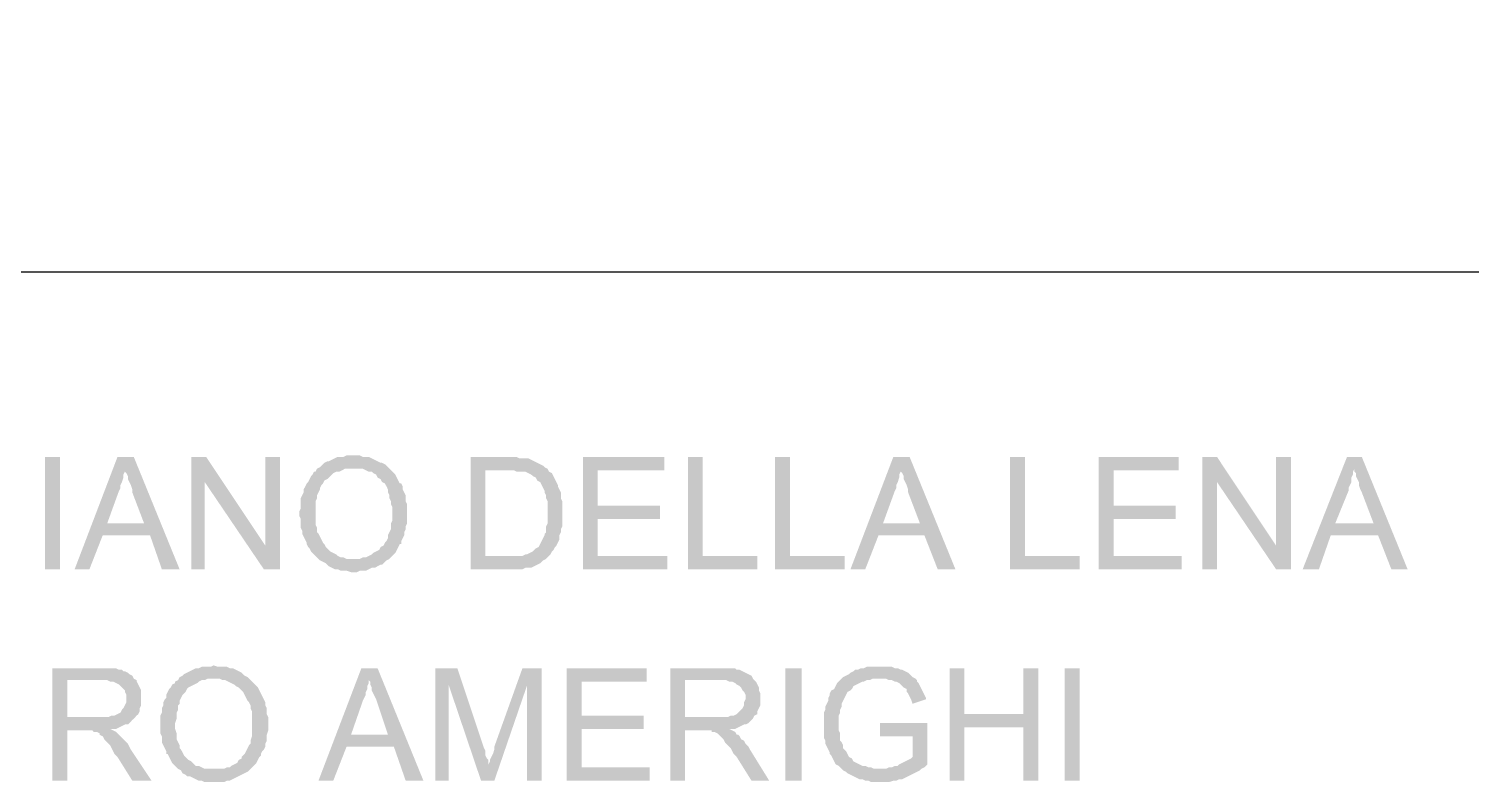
# Model space of a CAD drawing. Header units: millimetres. Extents: x -35.3 to 0.3, y 0.4 to 20.6.
# Drawn here: x -6.071 to -5.258, y 0.852 to 1.276 of the extents above; entities that cross this region are included whole.
import ezdxf

# ---------------------------------------------------------------- set-up
doc = ezdxf.new("R2010")
doc.units = ezdxf.units.MM
doc.layers.add('PDF _Immagini', color=7, linetype='Continuous')
doc.layers.add('PDF _Riempimenti solidi', color=7, linetype='Continuous')
picture_1 = doc.add_image_def('image3.png', size_in_pixel=(153, 368))

msp = doc.modelspace()

# ---------------------------------------------------------------- hatches: boundary and pattern name
at = {"layer": 'PDF _Riempimenti solidi', "transparency": 33554559}
for points in [[(-6.0535, 0.97184), (-6.0535, 1.03517), (-6.06184, 1.03517), (-6.06184, 0.97184)], [(-6.01183, 1.03517), (-6.021, 1.03517), (-6.04517, 0.97184), (-6.03683, 0.97184), (-6.02933, 0.99101), (-6.00267, 0.99101), (-6.02683, 0.99767), (-6.02017, 1.01601), (-6.01933, 1.01767), (-6.01933, 1.01934), (-6.0185, 1.02101), (-6.01767, 1.02351), (-6.01767, 1.02517), (-6.01683, 1.02684), (-6.01683, 1.02851)], [(-6.01183, 1.03517), (-6.01683, 1.02851), (-6.01683, 1.02684), (-6.016, 1.02601), (-6.01517, 1.02434), (-6.01517, 1.02267), (-6.01433, 1.02101), (-6.0135, 1.01934), (-6.01267, 1.01684), (-6.01267, 1.01517), (-6.006, 0.99767), (-6.02683, 0.99767), (-6.00267, 0.99101), (-5.996, 0.97184), (-5.986, 0.97184)], [(-5.971, 1.03517), (-5.97933, 1.03517), (-5.97933, 0.97184), (-5.97183, 0.97184), (-5.97183, 1.02101)], [(-5.971, 1.03517), (-5.97183, 1.02101), (-5.9385, 0.97184), (-5.93767, 0.98517)], [(-5.92933, 1.03517), (-5.93767, 1.03517), (-5.93767, 0.98517), (-5.9385, 0.97184), (-5.92933, 0.97184)], [(-5.88767, 1.03601), (-5.89183, 1.03601), (-5.8935, 1.03517), (-5.89683, 1.03517), (-5.8985, 1.03434), (-5.90017, 1.03351), (-5.90183, 1.03267), (-5.90267, 1.03267), (-5.90433, 1.03184), (-5.906, 1.03017), (-5.90683, 1.02934), (-5.88767, 1.02851), (-5.88267, 1.02851), (-5.881, 1.02767), (-5.87933, 1.02684), (-5.87767, 1.02684), (-5.87683, 1.02601), (-5.87517, 1.02517), (-5.87433, 1.02351), (-5.87267, 1.02267), (-5.87183, 1.02101), (-5.87017, 1.02017), (-5.86933, 1.01851), (-5.8685, 1.01684), (-5.8685, 1.01517), (-5.86767, 1.01351), (-5.86767, 1.01184), (-5.86683, 1.01017), (-5.86683, 1.00851), (-5.866, 1.00684), (-5.866, 0.99934), (-5.86683, 0.99767), (-5.86683, 0.99434), (-5.86767, 0.99267), (-5.8685, 0.99101), (-5.8685, 0.98934), (-5.86933, 0.98767), (-5.87017, 0.98684), (-5.871, 0.98517), (-5.87267, 0.98434), (-5.8735, 0.98267), (-5.87517, 0.98184), (-5.87683, 0.98101), (-5.87767, 0.98017), (-5.87933, 0.97934), (-5.881, 0.97851), (-5.88267, 0.97851), (-5.88433, 0.97767), (-5.88767, 0.97767), (-5.86767, 0.97767), (-5.86683, 0.97851), (-5.86517, 0.98017), (-5.86433, 0.98101), (-5.8635, 0.98267), (-5.86267, 0.98434), (-5.86183, 0.98601), (-5.861, 0.98601), (-5.861, 0.98767), (-5.86017, 0.98934), (-5.85933, 0.99101), (-5.85933, 0.99267), (-5.8585, 0.99434), (-5.8585, 0.99601), (-5.85767, 0.99767), (-5.85767, 1.00851), (-5.8585, 1.01017), (-5.8585, 1.01351), (-5.85933, 1.01517), (-5.86017, 1.01684), (-5.86017, 1.01851), (-5.861, 1.02017), (-5.86183, 1.02017), (-5.86267, 1.02184), (-5.8635, 1.02351), (-5.86433, 1.02517), (-5.86517, 1.02601), (-5.86683, 1.02767), (-5.87017, 1.03101), (-5.87183, 1.03184), (-5.87267, 1.03184), (-5.87767, 1.03434), (-5.87933, 1.03517), (-5.88267, 1.03517), (-5.88433, 1.03601), (-5.886, 1.03601)], [(-5.80017, 1.03517), (-5.82183, 1.03517), (-5.82183, 0.97184), (-5.79267, 0.97184), (-5.791, 0.97267), (-5.78767, 0.97267), (-5.786, 0.97351), (-5.78433, 0.97434), (-5.78267, 0.97517), (-5.781, 0.97684), (-5.77933, 0.97767), (-5.7785, 0.97851), (-5.8135, 0.97934), (-5.8135, 1.02767), (-5.80017, 1.02767), (-5.7785, 1.02851), (-5.78017, 1.02934), (-5.781, 1.03017), (-5.78267, 1.03101), (-5.78433, 1.03184), (-5.786, 1.03267), (-5.78767, 1.03351), (-5.78933, 1.03434), (-5.79433, 1.03434), (-5.796, 1.03517), (-5.7985, 1.03517)], [(-5.71267, 1.03517), (-5.7585, 1.03517), (-5.7585, 0.97184), (-5.711, 0.97184), (-5.711, 0.97934), (-5.75017, 0.97934), (-5.75017, 1.00017), (-5.71517, 1.00017), (-5.71517, 1.00767), (-5.75017, 1.00767), (-5.75017, 1.02767), (-5.71267, 1.02767)], [(-5.691, 1.03517), (-5.69933, 1.03517), (-5.69933, 0.97184), (-5.66017, 0.97184), (-5.66017, 0.97934), (-5.691, 0.97934)], [(-5.64183, 1.03517), (-5.65017, 1.03517), (-5.65017, 0.97184), (-5.611, 0.97184), (-5.611, 0.97934), (-5.64183, 0.97934)], [(-5.57433, 1.03517), (-5.5835, 1.03517), (-5.60767, 0.97184), (-5.59933, 0.97184), (-5.59183, 0.99101), (-5.566, 0.99101), (-5.58933, 0.99767), (-5.58267, 1.01601), (-5.58183, 1.01767), (-5.58183, 1.01934), (-5.581, 1.02101), (-5.58017, 1.02351), (-5.58017, 1.02517), (-5.57933, 1.02684), (-5.57933, 1.02851)], [(-5.57433, 1.03517), (-5.57933, 1.02851), (-5.57933, 1.02684), (-5.5785, 1.02601), (-5.57767, 1.02434), (-5.57767, 1.02267), (-5.576, 1.01934), (-5.57517, 1.01684), (-5.57517, 1.01517), (-5.5685, 0.99767), (-5.58933, 0.99767), (-5.566, 0.99101), (-5.5585, 0.97184), (-5.5485, 0.97184)], [(-5.50933, 1.03517), (-5.51767, 1.03517), (-5.51767, 0.97184), (-5.4785, 0.97184), (-5.4785, 0.97934), (-5.50933, 0.97934)], [(-5.42267, 1.03517), (-5.46767, 1.03517), (-5.46767, 0.97184), (-5.421, 0.97184), (-5.421, 0.97934), (-5.45933, 0.97934), (-5.45933, 1.00017), (-5.42433, 1.00017), (-5.42433, 1.00767), (-5.45933, 1.00767), (-5.45933, 1.02767), (-5.42267, 1.02767)], [(-5.401, 1.03517), (-5.40933, 1.03517), (-5.40933, 0.97184), (-5.401, 0.97184), (-5.401, 1.02101)], [(-5.401, 1.03517), (-5.401, 1.02101), (-5.36767, 0.97184), (-5.36767, 0.98517)], [(-5.35933, 0.97184), (-5.35933, 1.03517), (-5.36767, 1.03517), (-5.36767, 0.97184)], [(-5.31933, 1.03517), (-5.32767, 1.03517), (-5.35267, 0.97184), (-5.3435, 0.97184), (-5.33683, 0.99101), (-5.31017, 0.99101), (-5.33433, 0.99767), (-5.32683, 1.01601), (-5.32683, 1.01767), (-5.326, 1.01934), (-5.32517, 1.02101), (-5.32517, 1.02351), (-5.32433, 1.02517), (-5.32433, 1.02684), (-5.3235, 1.02851)], [(-5.31933, 1.03517), (-5.3235, 1.02851), (-5.3235, 1.02684), (-5.32267, 1.02601), (-5.32267, 1.02434), (-5.321, 1.02101), (-5.321, 1.01934), (-5.32017, 1.01684), (-5.31933, 1.01517), (-5.31267, 0.99767), (-5.33433, 0.99767), (-5.31017, 0.99101), (-5.30267, 0.97184), (-5.2935, 0.97184)], [(-5.90683, 1.02934), (-5.9085, 1.02851), (-5.90933, 1.02684), (-5.91017, 1.02684), (-5.911, 1.02517), (-5.91183, 1.02434), (-5.91267, 1.02267), (-5.9135, 1.02101), (-5.91433, 1.02017), (-5.916, 1.01684), (-5.916, 1.01517), (-5.91767, 1.01184), (-5.91767, 1.00601), (-5.9185, 1.00434), (-5.9185, 1.00184), (-5.91767, 1.00017), (-5.91767, 0.99517), (-5.91683, 0.99351), (-5.91683, 0.99184), (-5.916, 0.99017), (-5.91433, 0.98684), (-5.91433, 0.98601), (-5.9135, 0.98434), (-5.91267, 0.98351), (-5.91183, 0.98184), (-5.90683, 0.97684), (-5.90517, 0.97601), (-5.9035, 0.97517), (-5.90183, 0.97351), (-5.90017, 0.97267), (-5.8985, 0.97184), (-5.89683, 0.97184), (-5.89517, 0.97101), (-5.89183, 0.97101), (-5.88933, 0.97017), (-5.886, 0.97017), (-5.88433, 0.97101), (-5.881, 0.97101), (-5.87933, 0.97184), (-5.87767, 0.97267), (-5.876, 0.97267), (-5.87433, 0.97351), (-5.87267, 0.97434), (-5.87183, 0.97434), (-5.871, 0.97517), (-5.86933, 0.97684), (-5.86767, 0.97767), (-5.89183, 0.97767), (-5.8935, 0.97851), (-5.89517, 0.97851), (-5.89683, 0.97934), (-5.89767, 0.98017), (-5.89933, 0.98101), (-5.901, 0.98184), (-5.90183, 0.98267), (-5.9035, 0.98434), (-5.90433, 0.98601), (-5.90517, 0.98684), (-5.906, 0.98851), (-5.90683, 0.99017), (-5.90767, 0.99184), (-5.9085, 0.99267), (-5.9085, 0.99517), (-5.90933, 0.99684), (-5.90933, 1.01017), (-5.9085, 1.01184), (-5.9085, 1.01351), (-5.90767, 1.01517), (-5.90683, 1.01684), (-5.90683, 1.01767), (-5.906, 1.01934), (-5.90517, 1.02017), (-5.90433, 1.02184), (-5.90267, 1.02267), (-5.90183, 1.02351), (-5.901, 1.02434), (-5.89933, 1.02601), (-5.89767, 1.02684), (-5.896, 1.02684), (-5.89433, 1.02767), (-5.89267, 1.02851), (-5.88767, 1.02851)], [(-5.7785, 1.02851), (-5.80017, 1.02767), (-5.79767, 1.02767), (-5.796, 1.02684), (-5.791, 1.02684), (-5.78767, 1.02517), (-5.78683, 1.02434), (-5.78517, 1.02351), (-5.78433, 1.02184), (-5.78267, 1.02101), (-5.78183, 1.01934), (-5.781, 1.01767), (-5.78017, 1.01601), (-5.78017, 1.01517), (-5.77933, 1.01351), (-5.77933, 1.01184), (-5.7785, 1.01017), (-5.7785, 0.99767), (-5.77933, 0.99601), (-5.77933, 0.99267), (-5.78017, 0.99184), (-5.78017, 0.99101), (-5.781, 0.98934), (-5.78183, 0.98767), (-5.78267, 0.98601), (-5.7835, 0.98434), (-5.78517, 0.98351), (-5.786, 0.98267), (-5.78683, 0.98184), (-5.7885, 0.98101), (-5.79017, 0.98017), (-5.791, 0.98017), (-5.79267, 0.97934), (-5.8135, 0.97934), (-5.7785, 0.97851), (-5.77683, 0.98017), (-5.776, 0.98184), (-5.77517, 0.98267), (-5.77433, 0.98434), (-5.7735, 0.98517), (-5.77183, 0.98851), (-5.77183, 0.99101), (-5.771, 0.99267), (-5.771, 0.99434), (-5.77017, 0.99601), (-5.77017, 1.01017), (-5.771, 1.01184), (-5.771, 1.01517), (-5.77183, 1.01684), (-5.77267, 1.01851), (-5.77267, 1.01934), (-5.7735, 1.02101), (-5.77433, 1.02267), (-5.77517, 1.02434), (-5.776, 1.02601), (-5.77767, 1.02684)], [(-6.03017, 0.91601), (-6.05767, 0.91601), (-6.05767, 0.85267), (-6.04933, 0.85267), (-6.04933, 0.88101), (-6.04017, 0.88101), (-6.02517, 0.88184), (-6.02183, 0.88184), (-6.01683, 0.88434), (-6.01517, 0.88434), (-6.01433, 0.88517), (-6.01267, 0.88684), (-6.01183, 0.88767), (-6.04933, 0.88851), (-6.04933, 0.90934), (-6.02933, 0.90934), (-6.01183, 0.91017), (-6.01267, 0.91184), (-6.01433, 0.91267), (-6.01517, 0.91351), (-6.01683, 0.91434), (-6.01767, 0.91434), (-6.0185, 0.91517), (-6.02017, 0.91517), (-6.02183, 0.91601), (-6.02767, 0.91601)], [(-5.986, 0.91101), (-5.98683, 0.90934), (-5.9885, 0.90851), (-5.9885, 0.90767), (-5.99017, 0.90684), (-5.991, 0.90517), (-5.99183, 0.90434), (-5.99267, 0.90267), (-5.9935, 0.90101), (-5.9935, 0.89934), (-5.99433, 0.89851), (-5.99517, 0.89684), (-5.99517, 0.89517), (-5.996, 0.89351), (-5.996, 0.89101), (-5.99683, 0.88934), (-5.99683, 0.87934), (-5.996, 0.87767), (-5.996, 0.87434), (-5.99433, 0.87101), (-5.9935, 0.86934), (-5.9935, 0.86767), (-5.99267, 0.86767), (-5.99183, 0.86601), (-5.991, 0.86434), (-5.99017, 0.86267), (-5.98767, 0.86017), (-5.98683, 0.85934), (-5.98517, 0.85851), (-5.98433, 0.85684), (-5.98267, 0.85601), (-5.98183, 0.85517), (-5.98017, 0.85517), (-5.9785, 0.85434), (-5.97683, 0.85351), (-5.97517, 0.85267), (-5.9735, 0.85267), (-5.97183, 0.85184), (-5.961, 0.85184), (-5.95933, 0.85267), (-5.95767, 0.85267), (-5.95267, 0.85517), (-5.951, 0.85601), (-5.94933, 0.85684), (-5.94767, 0.85767), (-5.94683, 0.85851), (-5.96683, 0.85934), (-5.97183, 0.85934), (-5.9735, 0.86017), (-5.97517, 0.86101), (-5.97683, 0.86101), (-5.97767, 0.86184), (-5.97933, 0.86351), (-5.981, 0.86434), (-5.98183, 0.86517), (-5.98267, 0.86601), (-5.9835, 0.86684), (-5.98433, 0.86851), (-5.98517, 0.87017), (-5.986, 0.87101), (-5.986, 0.87267), (-5.98683, 0.87434), (-5.98767, 0.87601), (-5.98767, 0.87934), (-5.9885, 0.88184), (-5.9885, 0.88517), (-5.98767, 0.88767), (-5.98767, 0.89101), (-5.98683, 0.89267), (-5.98683, 0.89517), (-5.986, 0.89601), (-5.986, 0.89767), (-5.98517, 0.89934), (-5.98433, 0.90101), (-5.9835, 0.90184), (-5.98267, 0.90267), (-5.98183, 0.90434), (-5.981, 0.90517), (-5.97933, 0.90601), (-5.97767, 0.90684), (-5.976, 0.90767), (-5.97517, 0.90851), (-5.9735, 0.90934), (-5.97183, 0.90934), (-5.97017, 0.91017), (-5.966, 0.91017)], [(-5.96683, 0.91767), (-5.9685, 0.91684), (-5.9735, 0.91684), (-5.97517, 0.91601), (-5.97683, 0.91601), (-5.98183, 0.91351), (-5.9835, 0.91267), (-5.98433, 0.91184), (-5.986, 0.91101), (-5.966, 0.91017), (-5.9635, 0.91017), (-5.96183, 0.90934), (-5.96017, 0.90934), (-5.9585, 0.90851), (-5.95683, 0.90767), (-5.95517, 0.90684), (-5.95433, 0.90601), (-5.95267, 0.90517), (-5.95017, 0.90267), (-5.94933, 0.90101), (-5.9485, 0.89934), (-5.94767, 0.89767), (-5.94683, 0.89684), (-5.946, 0.89517), (-5.946, 0.89351), (-5.94517, 0.89184), (-5.94517, 0.87767), (-5.946, 0.87517), (-5.946, 0.87351), (-5.94683, 0.87267), (-5.94767, 0.87101), (-5.9485, 0.86934), (-5.94933, 0.86767), (-5.951, 0.86601), (-5.951, 0.86517), (-5.95267, 0.86434), (-5.9535, 0.86267), (-5.95517, 0.86184), (-5.95683, 0.86101), (-5.95767, 0.86017), (-5.95933, 0.86017), (-5.961, 0.85934), (-5.96683, 0.85934), (-5.94683, 0.85851), (-5.94267, 0.86267), (-5.94183, 0.86434), (-5.941, 0.86601), (-5.94017, 0.86684), (-5.94017, 0.86767), (-5.93933, 0.86934), (-5.9385, 0.87017), (-5.93767, 0.87184), (-5.93767, 0.87351), (-5.93683, 0.87517), (-5.93683, 0.87851), (-5.936, 0.88101), (-5.936, 0.88851), (-5.93683, 0.89017), (-5.93683, 0.89351), (-5.93767, 0.89517), (-5.93767, 0.89684), (-5.9385, 0.89851), (-5.94017, 0.90184), (-5.941, 0.90351), (-5.94183, 0.90517), (-5.94267, 0.90601), (-5.94433, 0.90767), (-5.94517, 0.90851), (-5.94683, 0.91017), (-5.94767, 0.91101), (-5.94933, 0.91184), (-5.951, 0.91351), (-5.95267, 0.91434), (-5.95433, 0.91517), (-5.956, 0.91601), (-5.95767, 0.91601), (-5.95933, 0.91684), (-5.96433, 0.91684)], [(-5.87433, 0.91601), (-5.8835, 0.91601), (-5.90767, 0.85267), (-5.89933, 0.85267), (-5.89183, 0.87184), (-5.86517, 0.87184), (-5.88933, 0.87851), (-5.88267, 0.89767), (-5.88183, 0.89934), (-5.881, 0.90101), (-5.881, 0.90267), (-5.88017, 0.90434), (-5.88017, 0.90601), (-5.87933, 0.90767), (-5.87933, 0.90934)], [(-5.87433, 0.91601), (-5.87933, 0.90934), (-5.8785, 0.90851), (-5.8785, 0.90684), (-5.87767, 0.90517), (-5.87767, 0.90351), (-5.876, 0.90017), (-5.87517, 0.89851), (-5.87433, 0.89601), (-5.8685, 0.87851), (-5.88933, 0.87851), (-5.86517, 0.87184), (-5.8585, 0.85267), (-5.8485, 0.85267)], [(-5.82933, 0.91601), (-5.84183, 0.91601), (-5.84183, 0.85267), (-5.83433, 0.85267), (-5.83433, 0.90684)], [(-5.82933, 0.91601), (-5.83433, 0.90684), (-5.816, 0.85267), (-5.81183, 0.86184), (-5.81183, 0.86434), (-5.81267, 0.86517), (-5.8135, 0.86684), (-5.8135, 0.86934), (-5.81433, 0.87101)], [(-5.78183, 0.91601), (-5.79267, 0.91601), (-5.8085, 0.87184), (-5.8085, 0.87017), (-5.80933, 0.86767), (-5.81017, 0.86601), (-5.811, 0.86434), (-5.811, 0.86351), (-5.81183, 0.86184), (-5.816, 0.85267), (-5.8085, 0.85267), (-5.79017, 0.90601)], [(-5.78183, 0.91601), (-5.79017, 0.90601), (-5.79017, 0.85267), (-5.78183, 0.85267)], [(-5.72267, 0.91601), (-5.76767, 0.91601), (-5.76767, 0.85267), (-5.721, 0.85267), (-5.721, 0.86017), (-5.75933, 0.86017), (-5.75933, 0.88184), (-5.72433, 0.88184), (-5.72433, 0.88934), (-5.75933, 0.88934), (-5.75933, 0.90851), (-5.72267, 0.90851)], [(-5.681, 0.91601), (-5.70933, 0.91601), (-5.70933, 0.85267), (-5.701, 0.85267), (-5.701, 0.88101), (-5.691, 0.88101), (-5.676, 0.88184), (-5.67267, 0.88184), (-5.671, 0.88267), (-5.66933, 0.88351), (-5.66767, 0.88434), (-5.66683, 0.88434), (-5.66517, 0.88517), (-5.66267, 0.88767), (-5.701, 0.88851), (-5.701, 0.90934), (-5.681, 0.90934), (-5.66267, 0.91017), (-5.6635, 0.91184), (-5.66517, 0.91267), (-5.66683, 0.91351), (-5.6685, 0.91434), (-5.67017, 0.91517), (-5.67183, 0.91517), (-5.67267, 0.91601), (-5.6785, 0.91601)], [(-5.63517, 0.85267), (-5.63517, 0.91601), (-5.64433, 0.91601), (-5.64433, 0.85267)], [(-5.591, 0.91684), (-5.5985, 0.91684), (-5.60017, 0.91601), (-5.60183, 0.91601), (-5.6035, 0.91517), (-5.60517, 0.91517), (-5.606, 0.91434), (-5.60767, 0.91351), (-5.6085, 0.91267), (-5.61183, 0.91101), (-5.61267, 0.91017), (-5.61433, 0.90851), (-5.61517, 0.90767), (-5.616, 0.90601), (-5.61683, 0.90434), (-5.6185, 0.90351), (-5.61933, 0.90184), (-5.61933, 0.90101), (-5.62017, 0.89934), (-5.62017, 0.89767), (-5.621, 0.89601), (-5.62183, 0.89434), (-5.62183, 0.89267), (-5.62267, 0.89101), (-5.62267, 0.87684), (-5.62183, 0.87517), (-5.62183, 0.87351), (-5.621, 0.87184), (-5.61933, 0.86851), (-5.61933, 0.86767), (-5.6185, 0.86684), (-5.61767, 0.86517), (-5.616, 0.86184), (-5.61433, 0.86101), (-5.6135, 0.86017), (-5.61183, 0.85851), (-5.591, 0.85934), (-5.59433, 0.85934), (-5.596, 0.86017), (-5.59767, 0.86017), (-5.59933, 0.86101), (-5.601, 0.86101), (-5.60267, 0.86184), (-5.60433, 0.86267), (-5.606, 0.86351), (-5.60683, 0.86517), (-5.6085, 0.86601), (-5.61017, 0.86934), (-5.611, 0.87017), (-5.61183, 0.87101), (-5.61183, 0.87267), (-5.61267, 0.87434), (-5.6135, 0.87517), (-5.6135, 0.87934), (-5.61433, 0.88101), (-5.61433, 0.88934), (-5.6135, 0.89101), (-5.6135, 0.89267), (-5.61267, 0.89434), (-5.61267, 0.89601), (-5.61183, 0.89767), (-5.61017, 0.90101), (-5.60933, 0.90267), (-5.60767, 0.90351), (-5.60683, 0.90434), (-5.606, 0.90601), (-5.60433, 0.90684), (-5.60267, 0.90767), (-5.601, 0.90851), (-5.60017, 0.90851), (-5.5985, 0.90934), (-5.59683, 0.90934), (-5.59517, 0.91017), (-5.571, 0.91017), (-5.57267, 0.91101), (-5.57433, 0.91267), (-5.57517, 0.91351), (-5.57683, 0.91434), (-5.5785, 0.91517), (-5.57933, 0.91517), (-5.581, 0.91601), (-5.58267, 0.91601), (-5.58433, 0.91684), (-5.58933, 0.91684)], [(-5.5435, 0.91601), (-5.55183, 0.91601), (-5.55183, 0.85267), (-5.5435, 0.85267), (-5.5435, 0.88267), (-5.51017, 0.88267), (-5.5435, 0.89017)], [(-5.50183, 0.91601), (-5.51017, 0.91601), (-5.51017, 0.89017), (-5.5435, 0.89017), (-5.51017, 0.88267), (-5.51017, 0.85267), (-5.50183, 0.85267)], [(-5.4785, 0.85267), (-5.4785, 0.91601), (-5.48683, 0.91601), (-5.48683, 0.85267)], [(-6.01183, 0.91017), (-6.02933, 0.90934), (-6.02683, 0.90934), (-6.02517, 0.90851), (-6.0235, 0.90851), (-6.02183, 0.90767), (-6.02017, 0.90684), (-6.01933, 0.90601), (-6.0185, 0.90517), (-6.01683, 0.90351), (-6.01683, 0.90267), (-6.016, 0.90101), (-6.016, 0.89684), (-6.01683, 0.89517), (-6.01767, 0.89351), (-6.0185, 0.89267), (-6.01933, 0.89101), (-6.021, 0.89017), (-6.02267, 0.88934), (-6.02433, 0.88934), (-6.026, 0.88851), (-6.04933, 0.88851), (-6.01183, 0.88767), (-6.01017, 0.88934), (-6.00933, 0.89017), (-6.0085, 0.89184), (-6.0085, 0.89351), (-6.00767, 0.89517), (-6.00767, 0.90351), (-6.0085, 0.90517), (-6.00933, 0.90684), (-6.01017, 0.90851), (-6.01017, 0.90934)], [(-5.66267, 0.91017), (-5.681, 0.90934), (-5.67767, 0.90934), (-5.676, 0.90851), (-5.67433, 0.90851), (-5.67267, 0.90767), (-5.67183, 0.90684), (-5.67017, 0.90601), (-5.66933, 0.90517), (-5.6685, 0.90351), (-5.66767, 0.90267), (-5.66683, 0.90101), (-5.66683, 0.89851), (-5.66767, 0.89684), (-5.66767, 0.89517), (-5.6685, 0.89351), (-5.66933, 0.89267), (-5.671, 0.89101), (-5.67183, 0.89017), (-5.6735, 0.88934), (-5.67517, 0.88934), (-5.67683, 0.88851), (-5.701, 0.88851), (-5.66267, 0.88767), (-5.66183, 0.88934), (-5.66017, 0.89017), (-5.66017, 0.89184), (-5.65933, 0.89351), (-5.6585, 0.89517), (-5.6585, 0.90184), (-5.65933, 0.90351), (-5.65933, 0.90517), (-5.661, 0.90851), (-5.66183, 0.90934)], [(-5.571, 0.91017), (-5.591, 0.91017), (-5.58767, 0.91017), (-5.586, 0.90934), (-5.58433, 0.90934), (-5.58267, 0.90851), (-5.58183, 0.90851), (-5.58017, 0.90767), (-5.57767, 0.90517), (-5.576, 0.90434), (-5.576, 0.90267), (-5.57517, 0.90184), (-5.57433, 0.90017), (-5.5735, 0.89851), (-5.57267, 0.89601), (-5.56517, 0.89851), (-5.56517, 0.89934), (-5.566, 0.90101), (-5.56683, 0.90267), (-5.5685, 0.90601), (-5.56933, 0.90767), (-5.57017, 0.90851), (-5.57017, 0.90934)], [(-6.02517, 0.88184), (-6.04017, 0.88101), (-6.03517, 0.88101), (-6.03433, 0.88017), (-6.03267, 0.88017), (-6.031, 0.87934), (-6.031, 0.87851), (-6.02933, 0.87767), (-6.0285, 0.87601), (-6.02517, 0.87267), (-6.02433, 0.87101), (-6.0235, 0.86934), (-6.02267, 0.86767), (-6.021, 0.86601), (-6.01267, 0.85267), (-6.00183, 0.85267), (-6.0135, 0.87017), (-6.01433, 0.87184), (-6.01517, 0.87351), (-6.01683, 0.87517), (-6.01767, 0.87601), (-6.01933, 0.87767), (-6.02017, 0.87851), (-6.02183, 0.88017), (-6.0235, 0.88101)], [(-5.676, 0.88184), (-5.691, 0.88101), (-5.686, 0.88101), (-5.686, 0.88017), (-5.68433, 0.88017), (-5.68267, 0.87934), (-5.67933, 0.87601), (-5.6785, 0.87434), (-5.67767, 0.87351), (-5.67683, 0.87267), (-5.67517, 0.87101), (-5.67433, 0.86934), (-5.6735, 0.86767), (-5.67183, 0.86601), (-5.6635, 0.85267), (-5.6535, 0.85267), (-5.66433, 0.87017), (-5.66517, 0.87184), (-5.66683, 0.87351), (-5.66767, 0.87517), (-5.66933, 0.87601), (-5.67017, 0.87767), (-5.671, 0.87851), (-5.67183, 0.87851), (-5.67267, 0.88017), (-5.67433, 0.88101)], [(-5.56433, 0.88517), (-5.591, 0.88517), (-5.591, 0.87767), (-5.57267, 0.87767), (-5.57267, 0.86601), (-5.5735, 0.86517), (-5.57517, 0.86434), (-5.57683, 0.86351), (-5.5785, 0.86267), (-5.58017, 0.86184), (-5.581, 0.86101), (-5.58267, 0.86101), (-5.58433, 0.86017), (-5.586, 0.86017), (-5.58767, 0.85934), (-5.591, 0.85934), (-5.61183, 0.85851), (-5.61017, 0.85767), (-5.60933, 0.85684), (-5.60767, 0.85601), (-5.606, 0.85517), (-5.60433, 0.85434), (-5.60267, 0.85351), (-5.601, 0.85351), (-5.59933, 0.85267), (-5.59767, 0.85267), (-5.596, 0.85184), (-5.586, 0.85184), (-5.5835, 0.85267), (-5.58183, 0.85267), (-5.58017, 0.85351), (-5.5785, 0.85351), (-5.57683, 0.85434), (-5.57517, 0.85517), (-5.5735, 0.85601), (-5.57183, 0.85684), (-5.57017, 0.85767), (-5.5685, 0.85851), (-5.56767, 0.85934), (-5.566, 0.86017), (-5.56433, 0.86184)]]:
    msp.add_hatch(color=256, dxfattribs=at).paths.add_polyline_path(points)

# ---------------------------------------------------------------- pictures from other files: only their frames are drawn
at = {"layer": 'PDF _Immagini', "color": 7, "lineweight": 25}
image = msp.add_image(picture_1, insert=(-5.06933, 1.13934), size_in_units=(0.765, 1.8375), rotation=90, dxfattribs=at)
image.dxf.flags = 15

doc.saveas('drawing.dxf')
